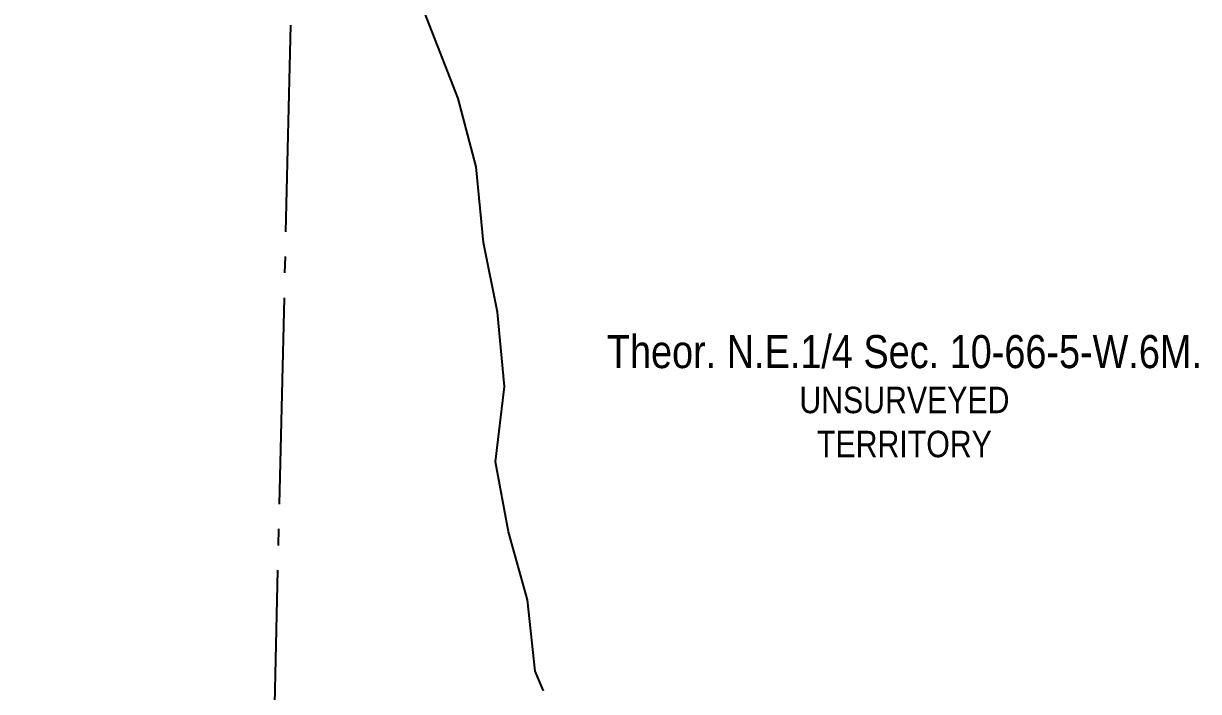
# Model space of a CAD drawing. Extents: x 390844 to 396105, y 6060704 to 6064255.
# Drawn here: x 392395 to 393106, y 6062539 to 6062943 of the extents above; entities that cross this region are included whole.
import ezdxf
from ezdxf.enums import TextEntityAlignment as Align

# ---------------------------------------------------------------- set-up
doc = ezdxf.new("R2010")
doc.units = 0
doc.header["$LTSCALE"] = 5
doc.linetypes.add('foc-QUARTERLINE', pattern=[33, 25, -3, 2, -3])
for name, color, linetype in [('C-SYMBOL', 7, 'Continuous'), ('L-QSEC', 8, 'foc-QUARTERLINE'), ('L-UNS-T', 3, 'Continuous'), ('T-CREEK', 160, 'Continuous')]:
    doc.layers.add(name, color=color, linetype=linetype)
doc.styles.add('175L', font='ARIALN.TTF', dxfattribs={"height": 20})
doc.styles.add('80L', font='ARIALN.TTF', dxfattribs={"height": 10})
doc.styles.add('foc-LtypeFont', font='ARIALN.TTF', dxfattribs={"height": 7.35})
doc.linetypes.add('foc-TOPO-flowdirection-NOLINE', pattern='A,0,[">",foc-LtypeFont,S=0.3,R=0,X=0,Y=-0.945],-20,[">",foc-LtypeFont,S=0.3,R=0,X=0,Y=-0.945],0', length=20)

msp = doc.modelspace()

# ---------------------------------------------------------------- linework, layer by layer
at = {"layer": 'L-QSEC'}
msp.add_line((392546.07, 6062487.44), (392564.48, 6063261.57), dxfattribs=at)
at = {"layer": 'T-CREEK', "linetype": 'foc-TOPO-flowdirection-NOLINE', "flags": 128}
msp.add_lwpolyline([(392709.89, 6062539.42), (392704.84, 6062551.36), (392700.17, 6062594.5), (392688.57, 6062635.6), (392680.82, 6062678.11), (392686.22, 6062723.57), (392681.89, 6062768.59), (392673.42, 6062810.88), (392669.14, 6062856.57), (392658.17, 6062898.02), (392637.7, 6062950.32), (392627.26, 6062967.04), (392592.5, 6062986.4), (392564.91, 6063005.75), (392557.98, 6063017.13), (392559.78, 6063047.13), (392554.75, 6063071.8), (392511.3, 6063102.08), (392493.44, 6063133.53), (392479.26, 6063171.33), (392459.3, 6063203.24), (392430.56, 6063225.21), (392407.8, 6063251.94), (392367.35, 6063314.21), (392351.52, 6063346.96), (392340.82, 6063379.14), (392346.72, 6063421.02), (392343.54, 6063425.34), (392311.16, 6063444.19), (392280.22, 6063467.07), (392242.77, 6063491.62), (392241.16, 6063492.57), (392230.28, 6063502.77), (392228.34, 6063504.59), (392212.69, 6063519.25), (392202.67, 6063551.2), (392208.42, 6063609.96), (392197.46, 6063623.49), (392168.27, 6063644.15), (392144.26, 6063672.31), (392119, 6063696.66), (392105.93, 6063704.75), (392099.82, 6063726.01), (392122.77, 6063767.58), (392132.8, 6063794), (392124.36, 6063820.32), (392098.32, 6063859.73), (392090.31, 6063865.71), (392061.84, 6063874.55), (392031.29, 6063895.38), (392010.11, 6063915.06), (392001.3, 6063913.99), (391965.8, 6063927.5), (391946.74, 6063958.27), (391942.11, 6063984.07), (391944.91, 6064000.55), (391945.98, 6064045.27), (391940.31, 6064057.72), (391923.05, 6064073.77), (391906.24, 6064085.44), (391815.57, 6064120.77), (391794.4, 6064147.16), (391799.88, 6064170), (391832.94, 6064234.7)], dxfattribs=at)
at = {"layer": 'T-CREEK', "flags": 128}
msp.add_lwpolyline([(392709.89, 6062539.42), (392704.84, 6062551.36), (392700.17, 6062594.5), (392688.57, 6062635.6), (392680.82, 6062678.11), (392686.22, 6062723.57), (392681.89, 6062768.59), (392673.42, 6062810.88), (392669.14, 6062856.57), (392658.17, 6062898.02), (392637.7, 6062950.32), (392627.26, 6062967.04), (392592.5, 6062986.4), (392564.91, 6063005.75), (392557.98, 6063017.13), (392559.78, 6063047.13), (392554.75, 6063071.8), (392511.3, 6063102.08), (392493.44, 6063133.53), (392479.26, 6063171.33), (392459.3, 6063203.24), (392430.56, 6063225.21), (392407.8, 6063251.94), (392367.35, 6063314.21)], dxfattribs=at)

# ---------------------------------------------------------------- texts
at = {"layer": 'C-SYMBOL', "color": 3, "style": '175L'}
msp.add_text('Theor. N.E.1/4 Sec. 10-66-5-W.6M.', height=19.9919, dxfattribs=at).set_placement((392928.27, 6062728.78), align=Align.BOTTOM_CENTER)
at = {"layer": 'L-UNS-T', "color": 3, "insert": (392928.27, 6062702.04), "char_height": 15.9936, "attachment_point": 5, "style": '80L'}
msp.add_mtext_dynamic_manual_height_columns('UNSURVEYED TERRITORY', width=126.3628, gutter_width=47.48, heights=[0], dxfattribs=at)

doc.saveas('drawing.dxf')
